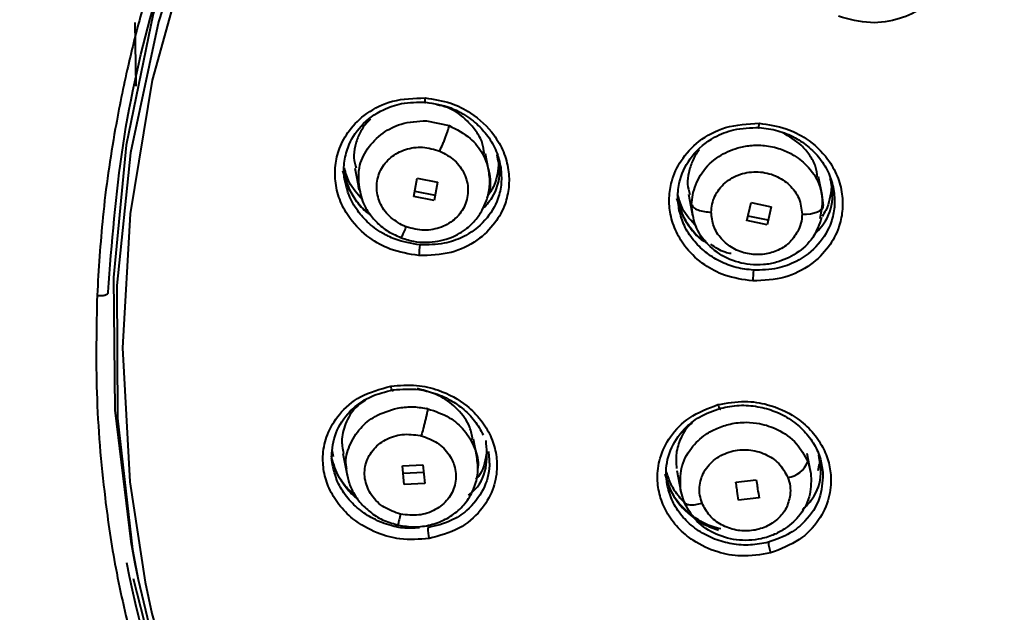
# Model space of a CAD drawing. Header units: millimetres. Extents: x 14183 to 14777, y -4239 to -3399.
# Drawn here: x 14396.31 to 14402.23, y -3744.43 to -3740.8 of the extents above; entities that cross this region are included whole.
import ezdxf

# ---------------------------------------------------------------- set-up
doc = ezdxf.new("R2010")
doc.units = ezdxf.units.MM
doc.header["$LTSCALE"] = 0.1
doc.layers.get('0').update_dxf_attribs({"lineweight": 15})
doc.layers.add('DIM', color=3, linetype='Continuous', lineweight=9)
doc.styles.add('ARIAL', font='arial.ttf')
doc.dimstyles.new('사본 ISO-25', dxfattribs={"dimtxt": 4, "dimasz": 3.5, "dimexe": 0.5, "dimexo": 0.625, "dimgap": 1.5, "dimtad": 1, "dimtih": 1, "dimtoh": 1, "dimdec": 1, "dimlfac": 4, "dimdsep": 46, "dimtxsty": 'ARIAL', "dimcen": 0, "dimclrd": 3, "dimclre": 3, "dimclrt": 3, "dimadec": 1, "dimazin": 0, "dimtfac": 1, "dimtdec": 1, "dimtmove": 0, "dimatfit": 3, "dimfxl": 1.25, "dimtfill": 1, "dimarcsym": 0})

# ---------------------------------------------------------------- blocks, each defined once
blk = doc.blocks.new('*D59')
at = {"layer": 'Defpoints', "color": 0, "transparency": 16777216}
for p in [(14392.1947, -3643.2869), (14495.7345, -4145.3429), (14510.029, -4145.3429)]:
    blk.add_point(p, dxfattribs=at)
at = {"layer": 'DIM', "color": 3, "lineweight": -2, "transparency": 16777216}
for p, q in [((14392.8197, -3643.2869), (14510.529, -3643.2869)), ((14510.029, -3646.7869), (14510.029, -3891.3741)), ((14510.029, -4141.8429), (14510.029, -3899.6183)), ((14496.3595, -4145.3429), (14510.529, -4145.3429))]:
    blk.add_line(p, q, dxfattribs=at)
at = {"layer": 'DIM', "color": 3, "transparency": 16777216}
for points in [[(14509.4457, -3646.7869), (14510.6124, -3646.7869), (14510.029, -3643.2869)], [(14509.4457, -4141.8429), (14510.6124, -4141.8429), (14510.029, -4145.3429)]]:
    blk.add_solid(points, dxfattribs=at)
at = {"layer": 'DIM', "color": 3, "transparency": 16777216, "insert": (14510.029, -3895.4962), "char_height": 4, "attachment_point": 5, "style": 'ARIAL', "bg_fill": 3, "box_fill_scale": 1.1, "bg_fill_color": 256, "bg_fill_true_color": 13158600, "bg_fill_transparency": 0}
blk.add_mtext('(2280)', dxfattribs=at)

msp = doc.modelspace()

# ---------------------------------------------------------------- linework, layer by layer
at = {"linetype": 'Continuous', "lineweight": 25}
for p, q in [((14397.0212, -3741.2115), (14397.0146, -3740.8222)), ((14398.7932, -3741.4224), (14398.9324, -3741.452)), ((14399.1748, -3741.7306), (14399.1539, -3741.6234)), ((14398.3559, -3741.7109), (14398.3823, -3741.8459)), ((14398.7162, -3741.8857), (14398.7372, -3741.7734)), ((14398.7372, -3741.7734), (14398.8612, -3741.7969)), ((14401.2092, -3741.8749), (14401.1876, -3741.7647)), ((14398.8611, -3741.7969), (14398.8401, -3741.9091)), ((14398.8403, -3741.9091), (14398.7162, -3741.8856)), ((14398.7224, -3741.853), (14398.8462, -3741.8764)), ((14400.3932, -3741.8706), (14400.4186, -3742.0008)), ((14400.4124, -3741.9339), (14400.4214, -3741.86)), ((14400.7502, -3742.0325), (14400.7763, -3741.9218)), ((14400.7762, -3741.9218), (14400.8989, -3741.9478)), ((14400.8989, -3741.9478), (14400.8728, -3742.0583)), ((14401.1963, -3742.0199), (14401.2078, -3741.9613)), ((14400.8795, -3742.0301), (14400.7569, -3742.0042)), ((14400.873, -3742.0576), (14400.7502, -3742.0316)), ((14398.8018, -3743.1809), (14398.7922, -3743.1788)), ((14399.1012, -3743.4727), (14399.0806, -3743.3674)), ((14398.2264, -3743.474), (14398.2179, -3743.4345)), ((14398.2822, -3743.4532), (14398.3084, -3743.5871)), ((14401.1379, -3743.5618), (14401.1168, -3743.454)), ((14401.121, -3743.5039), (14401.1329, -3743.5402)), ((14398.6467, -3743.5303), (14398.7721, -3743.5243)), ((14398.6582, -3743.6425), (14398.6467, -3743.5302)), ((14398.6513, -3743.5747), (14398.7763, -3743.5687)), ((14398.7718, -3743.5243), (14398.7832, -3743.6365)), ((14400.3221, -3743.5585), (14400.3472, -3743.6868)), ((14401.1329, -3743.5402), (14401.1402, -3743.5753)), ((14401.1901, -3743.5181), (14401.1818, -3743.5606)), ((14400.6824, -3743.6286), (14400.8069, -3743.6153)), ((14398.7835, -3743.6365), (14398.6581, -3743.6425)), ((14400.364, -3743.7444), (14400.3448, -3743.6731)), ((14400.8236, -3743.7251), (14400.6991, -3743.7384)), ((14397.0135, -3744.1262), (14397.0325, -3744.2234)), ((14397.0966, -3744.5787), (14397.0043, -3744.2187))]:
    msp.add_line(p, q, dxfattribs=at)
at = {"linetype": 'Continuous', "lineweight": 25, "flags": 128}
for points in [[(14406.38, -3734.2177), (14405.4888, -3734.2528), (14404.6023, -3734.367), (14403.729, -3734.5593), (14402.8773, -3734.8278), (14402.0556, -3735.1701), (14401.2715, -3735.5827), (14400.5328, -3736.0616), (14399.8465, -3736.6024), (14399.2192, -3737.1997), (14398.657, -3737.8478), (14398.1653, -3738.5405), (14397.7487, -3739.2712), (14397.4115, -3740.0326), (14397.1567, -3740.8177), (14396.9868, -3741.6186), (14396.9035, -3742.4279), (14396.9076, -3743.2376), (14396.999, -3744.04), (14397.0324, -3744.2231)], [(14404.5729, -3734.2715), (14404.5295, -3734.2792), (14403.6573, -3734.4763), (14402.8072, -3734.7494), (14401.9875, -3735.096), (14401.206, -3735.5128), (14400.4703, -3735.9957), (14399.7874, -3736.54), (14399.1639, -3737.1406), (14398.6059, -3737.7916), (14398.1186, -3738.4869), (14397.7069, -3739.2196), (14397.3745, -3739.9827), (14397.1249, -3740.7689), (14396.9603, -3741.5706), (14396.8823, -3742.3801), (14396.8917, -3743.1896), (14396.9884, -3743.9913), (14397.0135, -3744.1262)], [(14407.9974, -3734.4165), (14407.1098, -3734.3049), (14406.2109, -3734.2748), (14405.3098, -3734.3263), (14404.4153, -3734.4591), (14403.5364, -3734.6718), (14402.6817, -3734.9622), (14401.8598, -3735.3276), (14401.0789, -3735.7641), (14400.3467, -3736.2676), (14399.6705, -3736.833), (14399.057, -3737.4547), (14398.5122, -3738.1265), (14398.0417, -3738.8417), (14397.6501, -3739.5933), (14397.3413, -3740.3737), (14397.1183, -3741.1752), (14396.9835, -3741.9899), (14396.938, -3742.8096), (14396.9824, -3743.6262), (14397.0758, -3744.2388)], [(14398.7879, -3741.3089), (14398.787, -3741.3121), (14398.7863, -3741.3134), (14398.7857, -3741.3127), (14398.7853, -3741.31), (14398.785, -3741.3055), (14398.785, -3741.2993), (14398.7851, -3741.2916), (14398.7854, -3741.2828)], [(14400.8242, -3741.4639), (14400.8238, -3741.4672), (14400.8235, -3741.4685), (14400.8234, -3741.4678), (14400.8233, -3741.4652), (14400.8233, -3741.4606), (14400.8235, -3741.4544), (14400.8237, -3741.4468), (14400.8241, -3741.438)], [(14401.0869, -3741.9934), (14401.113, -3741.9928), (14401.1382, -3741.99), (14401.1613, -3741.9851), (14401.1812, -3741.9784), (14401.1972, -3741.9701), (14401.2084, -3741.9607), (14401.2145, -3741.9505), (14401.215, -3741.94)], [(14398.5911, -3743.0655), (14398.59, -3743.0692), (14398.5885, -3743.0709), (14398.5867, -3743.0707), (14398.5847, -3743.0685), (14398.5824, -3743.0645), (14398.5801, -3743.0587), (14398.5777, -3743.0515), (14398.5754, -3743.043)], [(14400.5723, -3743.1558), (14400.5754, -3743.164), (14400.5784, -3743.1711), (14400.5813, -3743.1766), (14400.584, -3743.1805), (14400.5862, -3743.1825), (14400.588, -3743.1826), (14400.5892, -3743.1807), (14400.5899, -3743.177)], [(14397.0324, -3744.2231), (14397.1769, -3744.8273)], [(14397.0758, -3744.2388), (14397.1162, -3744.4316), (14397.3381, -3745.2177), (14397.6458, -3745.9768), (14398.0364, -3746.7013), (14398.506, -3747.3841), (14399.0498, -3748.0182), (14399.6626, -3748.5975), (14400.3381, -3749.1162), (14401.0696, -3749.5691), (14401.85, -3749.9517), (14402.6714, -3750.2602), (14403.5257, -3750.4915), (14404.4044, -3750.6434), (14405.2988, -3750.7143), (14406.1999, -3750.7036)]]:
    msp.add_lwpolyline(points, dxfattribs=at)
at = {"linetype": 'Continuous', "lineweight": 25}
for centre, radius, start, end in [((14399.2726, -3742.263), 0.5258, 170.91776, 178.11148), ((14402.2784, -3742.4588), 1.4939, 175.23637, 177.76668), ((14400.9813, -3743.4528), 0.1487, 277.09052, 339.90799), ((14399.0016, -3743.9204), 0.1993, 176.20019, 195.39893), ((14401.0835, -3743.9885), 0.2025, 182.07116, 200.94487), ((14404.4211, -3742.3709), 8.8695, 191.52649, 236.45921), ((14404.5652, -3742.5881), 7.7566, 191.3905, 231.15198)]:
    msp.add_arc(centre, radius, start, end, dxfattribs=at)
for points, knots in [([(14405.5357, -3751.6636), (14405.0846, -3751.6479), (14404.1744, -3751.6163), (14402.7278, -3751.3395), (14401.2187, -3750.8373), (14399.738, -3750.0538), (14398.4205, -3749.0434), (14397.3271, -3747.849), (14396.4691, -3746.4845), (14395.9103, -3745.0733), (14395.6182, -3743.6476), (14395.5657, -3742.315), (14395.714, -3741.0196), (14396.0625, -3739.6926), (14396.6762, -3738.3001), (14397.5942, -3736.9219), (14398.7586, -3735.6839), (14400.115, -3734.6425), (14401.6499, -3733.8081), (14403.224, -3733.2487), (14404.8046, -3732.9158), (14405.8189, -3732.8762), (14406.3316, -3732.8562)], [0, 0, 0, 0, 0.041768, 0.084276, 0.137195, 0.191649, 0.244568, 0.299021, 0.351941, 0.406395, 0.452689, 0.499999, 0.541767, 0.584275, 0.637195, 0.691649, 0.744569, 0.799023, 0.851943, 0.906397, 0.952691, 1, 1, 1, 1]), ([(14406.0419, -3734.1251), (14405.9656, -3734.1266), (14405.6579, -3734.1327), (14405.1474, -3734.1817), (14404.5837, -3734.2654), (14404.0145, -3734.3804), (14403.4323, -3734.5313), (14402.76, -3734.7562), (14402.0908, -3735.033), (14401.4873, -3735.3371), (14401.0433, -3735.5986), (14400.735, -3735.7968), (14400.4705, -3735.9778), (14400.1896, -3736.1859), (14399.9364, -3736.3886), (14399.6994, -3736.5907), (14399.3906, -3736.872), (14399.0372, -3737.2306), (14398.6778, -3737.6447), (14398.4029, -3737.9992), (14398.1211, -3738.4003), (14397.8625, -3738.8166), (14397.6122, -3739.2853), (14397.3894, -3739.7685), (14397.2007, -3740.2632), (14397.0611, -3740.7211), (14396.964, -3741.1086), (14396.8804, -3741.522), (14396.8126, -3741.9893), (14396.7921, -3742.3286), (14396.7825, -3742.4878)], [0, 0, 0, 0, 0.016152, 0.06518, 0.108195, 0.136441, 0.187727, 0.235089, 0.286244, 0.341117, 0.378772, 0.39631, 0.419682, 0.447617, 0.471622, 0.489801, 0.515124, 0.562464, 0.599762, 0.635688, 0.661677, 0.708732, 0.745176, 0.781227, 0.829118, 0.865649, 0.890819, 0.920962, 0.962932, 1, 1, 1, 1]), ([(14401.7039, -3739.8794), (14401.7541, -3739.9041), (14401.8458, -3739.9492), (14401.9568, -3740.0675), (14402.0214, -3740.1985), (14402.0402, -3740.3343), (14402.0272, -3740.4473), (14401.9892, -3740.5492), (14401.9247, -3740.647), (14401.8247, -3740.7383), (14401.6791, -3740.8079), (14401.4964, -3740.8362), (14401.3739, -3740.8023), (14401.3098, -3740.7846)], [0, 0, 0, 0, 0.1019474, 0.1859598, 0.2995658, 0.376417, 0.4496812, 0.5193512, 0.5854207, 0.6729609, 0.7712574, 0.8802655, 1, 1, 1, 1]), ([(14398.7471, -3742.2456), (14398.6873, -3742.236), (14398.58, -3742.2186), (14398.4346, -3742.1365), (14398.3308, -3742.0348), (14398.2644, -3741.9169), (14398.2349, -3741.8058), (14398.233, -3741.695), (14398.2597, -3741.5844), (14398.3208, -3741.4723), (14398.429, -3741.3682), (14398.5893, -3741.2884), (14398.7176, -3741.2847), (14398.7854, -3741.2828)], [0, 0, 0, 0, 0.1086369, 0.19484, 0.2993489, 0.3748055, 0.4502098, 0.5208359, 0.5914169, 0.673582, 0.7690879, 0.877887, 1, 1, 1, 1]), ([(14398.2993, -3741.7987), (14398.2974, -3741.7921), (14398.2862, -3741.7537), (14398.2892, -3741.6798), (14398.314, -3741.5662), (14398.3892, -3741.4449), (14398.5102, -3741.3571), (14398.6488, -3741.3091), (14398.7383, -3741.3089), (14398.7879, -3741.3089)], [0, 0, 0, 0, 0.025971, 0.150887, 0.278548, 0.474139, 0.684742, 0.825272, 1, 1, 1, 1]), ([(14398.7854, -3741.2828), (14398.8383, -3741.2908), (14398.9362, -3741.3055), (14399.0848, -3741.3809), (14399.1973, -3741.4857), (14399.2671, -3741.6103), (14399.2972, -3741.72), (14399.2996, -3741.828), (14399.2747, -3741.9396), (14399.2139, -3742.0544), (14399.1028, -3742.1613), (14398.9415, -3742.2405), (14398.814, -3742.2439), (14398.7471, -3742.2456)], [0, 0, 0, 0, 0.096, 0.177925, 0.298931, 0.374702, 0.447771, 0.51813, 0.585771, 0.67247, 0.770432, 0.879605, 1, 1, 1, 1]), ([(14398.7879, -3741.3089), (14398.8402, -3741.3172), (14398.9081, -3741.328), (14398.978, -3741.3598), (14399.0334, -3741.389), (14399.0999, -3741.4364), (14399.1721, -3741.5168), (14399.2245, -3741.6072), (14399.2395, -3741.6742), (14399.2469, -3741.7073)], [0, 0, 0, 0, 0.235112, 0.305036, 0.342905, 0.516821, 0.670808, 0.83768, 1, 1, 1, 1]), ([(14399.1468, -3741.6248), (14399.144, -3741.6017), (14399.138, -3741.5534), (14399.0979, -3741.4858), (14399.0325, -3741.4081), (14398.9496, -3741.3446), (14398.8789, -3741.3295), (14398.8571, -3741.3248)], [0, 0, 0, 0, 0.163299, 0.341612, 0.528002, 0.855172, 1, 1, 1, 1]), ([(14398.4516, -3741.4128), (14398.4404, -3741.4237), (14398.4111, -3741.4521), (14398.3785, -3741.5086), (14398.3558, -3741.5773), (14398.345, -3741.647), (14398.3577, -3741.6917), (14398.3637, -3741.7128)], [0, 0, 0, 0, 0.140279, 0.365738, 0.587295, 0.805281, 1, 1, 1, 1]), ([(14398.3814, -3741.796), (14398.3803, -3741.767), (14398.3777, -3741.6961), (14398.4288, -3741.5882), (14398.519, -3741.4956), (14398.6453, -3741.4306), (14398.7404, -3741.4253), (14398.7932, -3741.4224)], [0, 0, 0, 0, 0.143946, 0.351833, 0.570109, 0.760778, 1, 1, 1, 1]), ([(14398.8748, -3741.6072), (14398.881, -3741.5931), (14398.8906, -3741.5714), (14398.9031, -3741.5403), (14398.9121, -3741.5168), (14398.9199, -3741.4951), (14398.928, -3741.4706), (14398.9307, -3741.4593), (14398.9324, -3741.452)], [0, 0, 0, 0, 0.239029, 0.368085, 0.5, 0.631915, 0.760971, 1, 1, 1, 1]), ([(14398.9324, -3741.452), (14398.9773, -3741.475), (14399.0597, -3741.5173), (14399.1446, -3741.6251), (14399.1828, -3741.7435), (14399.1873, -3741.8384), (14399.1668, -3741.8816), (14399.1643, -3741.887)], [0, 0, 0, 0, 0.264599, 0.485265, 0.730285, 0.966416, 1, 1, 1, 1]), ([(14400.7857, -3742.4006), (14400.7269, -3742.3923), (14400.6223, -3742.3776), (14400.4834, -3742.3031), (14400.3829, -3742.2113), (14400.3146, -3742.1031), (14400.2804, -3741.9976), (14400.2719, -3741.8924), (14400.2894, -3741.7799), (14400.3446, -3741.6575), (14400.4552, -3741.539), (14400.6211, -3741.4484), (14400.7543, -3741.4416), (14400.8241, -3741.438)], [0, 0, 0, 0, 0.106817, 0.190032, 0.285104, 0.359295, 0.433568, 0.500123, 0.566579, 0.65769, 0.760318, 0.874411, 1, 1, 1, 1]), ([(14400.3367, -3741.9695), (14400.3324, -3741.9387), (14400.3236, -3741.8761), (14400.3421, -3741.7598), (14400.4083, -3741.6282), (14400.5316, -3741.5263), (14400.6765, -3741.468), (14400.7719, -3741.4654), (14400.8242, -3741.4639)], [0, 0, 0, 0, 0.118218, 0.240449, 0.447212, 0.666392, 0.816993, 1, 1, 1, 1]), ([(14400.8241, -3741.438), (14400.8801, -3741.4457), (14400.9824, -3741.4596), (14401.1293, -3741.5356), (14401.2376, -3741.6377), (14401.3049, -3741.7581), (14401.3342, -3741.8674), (14401.3359, -3741.9738), (14401.3113, -3742.0846), (14401.2511, -3742.2001), (14401.1401, -3742.3094), (14400.9793, -3742.3917), (14400.8522, -3742.3975), (14400.7857, -3742.4006)], [0, 0, 0, 0, 0.1018703, 0.1857894, 0.2991644, 0.3761109, 0.4494303, 0.519115, 0.5851588, 0.6727341, 0.7710861, 0.8801698, 1, 1, 1, 1]), ([(14400.8242, -3741.4639), (14400.8625, -3741.4685), (14400.9389, -3741.4778), (14401.0434, -3741.5218), (14401.134, -3741.5838), (14401.2063, -3741.6622), (14401.2594, -3741.7536), (14401.2741, -3741.8201), (14401.2814, -3741.8528)], [0, 0, 0, 0, 0.172124, 0.344262, 0.505219, 0.670835, 0.837861, 1, 1, 1, 1]), ([(14401.1807, -3741.766), (14401.1782, -3741.7443), (14401.1729, -3741.6978), (14401.1342, -3741.6327), (14401.0727, -3741.5549), (14401.0068, -3741.5177), (14400.9655, -3741.4943)], [0, 0, 0, 0, 0.185687, 0.40008, 0.624407, 1, 1, 1, 1]), ([(14398.6417, -3742.0579), (14398.6117, -3742.0388), (14398.5521, -3742.0009), (14398.4988, -3741.9118), (14398.4832, -3741.8144), (14398.5088, -3741.7199), (14398.5717, -3741.642), (14398.663, -3741.5926), (14398.771, -3741.5763), (14398.8402, -3741.5969), (14398.8748, -3741.6072)], [0, 0, 0, 0, 0.126117, 0.250838, 0.374368, 0.497567, 0.621469, 0.746731, 0.873258, 1, 1, 1, 1]), ([(14398.8748, -3741.6072), (14398.9066, -3741.6244), (14398.9698, -3741.6584), (14399.0306, -3741.745), (14399.054, -3741.8428), (14399.0346, -3741.9406), (14398.9759, -3742.0228), (14398.8868, -3742.0771), (14398.778, -3742.0986), (14398.7064, -3742.0798), (14398.6702, -3742.0703)], [0, 0, 0, 0, 0.126022, 0.249648, 0.373235, 0.497219, 0.620781, 0.744457, 0.870653, 1, 1, 1, 1]), ([(14400.46, -3741.6009), (14400.4588, -3741.6021), (14400.4402, -3741.6216), (14400.4163, -3741.6681), (14400.3929, -3741.737), (14400.3823, -3741.8071), (14400.3949, -3741.8514), (14400.4008, -3741.8721)], [0, 0, 0, 0, 0.0168596, 0.2746071, 0.5289146, 0.7799839, 1, 1, 1, 1]), ([(14400.4214, -3741.86), (14400.4363, -3741.8184), (14400.4669, -3741.7331), (14400.5688, -3741.6385), (14400.6764, -3741.5893), (14400.773, -3741.571), (14400.8616, -3741.5711), (14400.9494, -3741.59), (14401.0381, -3741.6297), (14401.1272, -3741.6989), (14401.2012, -3741.8076), (14401.2105, -3741.897), (14401.215, -3741.94)], [0, 0, 0, 0, 0.121464, 0.248878, 0.358765, 0.425383, 0.499658, 0.583861, 0.65384, 0.750779, 0.880328, 1, 1, 1, 1]), ([(14399.1319, -3741.9649), (14399.1545, -3741.9412), (14399.2148, -3741.878), (14399.2492, -3741.7546), (14399.2318, -3741.6657), (14399.2249, -3741.6307)], [0, 0, 0, 0, 0.266424, 0.710889, 1, 1, 1, 1]), ([(14398.4433, -3741.9857), (14398.4426, -3741.9853), (14398.3954, -3741.9576), (14398.3298, -3741.8688), (14398.299, -3741.7754), (14398.2836, -3741.729)], [0, 0, 0, 0, 0.007396, 0.506063, 1, 1, 1, 1]), ([(14398.292, -3741.7279), (14398.2973, -3741.7616), (14398.3073, -3741.8261), (14398.364, -3741.91), (14398.4091, -3741.9695), (14398.4449, -3741.9913), (14398.4511, -3741.9951)], [0, 0, 0, 0, 0.325691, 0.622504, 0.934302, 1, 1, 1, 1]), ([(14398.4012, -3741.9027), (14398.3713, -3741.8689), (14398.3204, -3741.8112), (14398.3006, -3741.7403), (14398.2924, -3741.711)], [0, 0, 0, 0, 0.5867685, 1, 1, 1, 1]), ([(14398.6306, -3742.1339), (14398.658, -3742.143), (14398.7108, -3742.1606), (14398.814, -3742.1684), (14398.9265, -3742.1487), (14399.0288, -3742.0936), (14399.0961, -3742.0285), (14399.1405, -3741.96), (14399.1705, -3741.8844), (14399.1852, -3741.7976), (14399.1749, -3741.738), (14399.1696, -3741.7074)], [0, 0, 0, 0, 0.1000324, 0.1933617, 0.3565316, 0.4924433, 0.6032231, 0.6950282, 0.7906221, 0.8926187, 1, 1, 1, 1]), ([(14399.2469, -3741.7073), (14399.2495, -3741.7399), (14399.2546, -3741.8043), (14399.2283, -3741.9177), (14399.1565, -3742.0398), (14399.0345, -3742.1301), (14398.8944, -3742.1796), (14398.8037, -3742.1798), (14398.7534, -3742.18)], [0, 0, 0, 0, 0.127552, 0.25184, 0.454657, 0.672882, 0.81856, 1, 1, 1, 1]), ([(14399.2333, -3741.6938), (14399.2275, -3741.7394), (14399.219, -3741.8069), (14399.1804, -3741.8631), (14399.1678, -3741.8813)], [0, 0, 0, 0, 0.674501, 1, 1, 1, 1]), ([(14400.5318, -3741.9806), (14400.533, -3741.9639), (14400.5354, -3741.9303), (14400.5528, -3741.8823), (14400.5796, -3741.8384), (14400.6158, -3741.8003), (14400.6597, -3741.7697), (14400.7262, -3741.7404), (14400.8187, -3741.7279), (14400.9259, -3741.7527), (14401.0134, -3741.8108), (14401.0751, -3741.8946), (14401.0829, -3741.9601), (14401.0869, -3741.9934)], [0, 0, 0, 0, 0.063447, 0.126894, 0.190419, 0.25409, 0.317953, 0.382022, 0.509878, 0.633989, 0.754188, 0.875086, 1, 1, 1, 1]), ([(14401.1571, -3742.1221), (14401.1832, -3742.0942), (14401.2475, -3742.0255), (14401.2836, -3741.897), (14401.2659, -3741.8088), (14401.2591, -3741.7746)], [0, 0, 0, 0, 0.296127, 0.727109, 1, 1, 1, 1]), ([(14398.7534, -3742.18), (14398.7016, -3742.1718), (14398.6345, -3742.1611), (14398.5652, -3742.13), (14398.5094, -3742.1009), (14398.4419, -3742.0531), (14398.3688, -3741.9715), (14398.3189, -3741.8863), (14398.3052, -3741.8252), (14398.2993, -3741.7987)], [0, 0, 0, 0, 0.239526, 0.310606, 0.348932, 0.530892, 0.691472, 0.866124, 1, 1, 1, 1]), ([(14398.3841, -3741.8453), (14398.3827, -3741.8418), (14398.3762, -3741.8261), (14398.3791, -3741.8092), (14398.3814, -3741.796)], [0, 0, 0, 0, 0.220088, 1, 1, 1, 1]), ([(14398.3792, -3741.7971), (14398.3843, -3741.837), (14398.3927, -3741.9021), (14398.4382, -3741.9837), (14398.4905, -3742.0467), (14398.5598, -3742.1024), (14398.616, -3742.1263), (14398.6449, -3742.1386)], [0, 0, 0, 0, 0.2631127, 0.4297446, 0.6080446, 0.7981094, 1, 1, 1, 1]), ([(14401.208, -3741.9601), (14401.2101, -3741.9402), (14401.2147, -3741.8978), (14401.2044, -3741.8565), (14401.199, -3741.8346)], [0, 0, 0, 0, 0.471427, 1, 1, 1, 1]), ([(14401.2661, -3741.8261), (14401.2601, -3741.876), (14401.2525, -3741.9403), (14401.2166, -3741.9942), (14401.2085, -3742.0063)], [0, 0, 0, 0, 0.776393, 1, 1, 1, 1]), ([(14400.5002, -3742.1589), (14400.4925, -3742.1547), (14400.4383, -3742.125), (14400.3673, -3742.034), (14400.3373, -3741.9419), (14400.3223, -3741.896)], [0, 0, 0, 0, 0.076333, 0.540001, 1, 1, 1, 1]), ([(14400.4431, -3742.0707), (14400.4106, -3742.035), (14400.3566, -3741.9756), (14400.3352, -3741.9016), (14400.3267, -3741.8721)], [0, 0, 0, 0, 0.601824, 1, 1, 1, 1]), ([(14400.3306, -3741.8947), (14400.3359, -3741.9283), (14400.346, -3741.9924), (14400.4022, -3742.0755), (14400.4524, -3742.1379), (14400.4944, -3742.1617), (14400.5064, -3742.1685)], [0, 0, 0, 0, 0.308138, 0.587819, 0.882088, 1, 1, 1, 1]), ([(14401.2814, -3741.8528), (14401.2839, -3741.8851), (14401.2888, -3741.9487), (14401.2628, -3742.062), (14401.1919, -3742.1853), (14401.0702, -3742.2787), (14400.9304, -3742.3314), (14400.8396, -3742.3336), (14400.7897, -3742.3347)], [0, 0, 0, 0, 0.127144, 0.250552, 0.45472, 0.672376, 0.82013, 1, 1, 1, 1]), ([(14400.7897, -3742.3347), (14400.754, -3742.3306), (14400.6827, -3742.3222), (14400.5828, -3742.2828), (14400.4938, -3742.2261), (14400.4198, -3742.1521), (14400.3638, -3742.0653), (14400.3456, -3742.001), (14400.3367, -3741.9695)], [0, 0, 0, 0, 0.167069, 0.334155, 0.498084, 0.664834, 0.836014, 1, 1, 1, 1]), ([(14400.4124, -3741.9339), (14400.4153, -3741.9399), (14400.4211, -3741.9522), (14400.4499, -3741.9675), (14400.4885, -3741.9779), (14400.5178, -3741.9798), (14400.5318, -3741.9806)], [0, 0, 0, 0, 0.250126, 0.511566, 0.766636, 1, 1, 1, 1]), ([(14401.2061, -3742.0139), (14401.1911, -3742.0557), (14401.1607, -3742.1402), (14401.0584, -3742.2358), (14400.9489, -3742.2858), (14400.8511, -3742.3031), (14400.7479, -3742.3024), (14400.6248, -3742.2686), (14400.5056, -3742.1835), (14400.4262, -3742.0657), (14400.4169, -3741.9766), (14400.4124, -3741.9339)], [0, 0, 0, 0, 0.12197, 0.246716, 0.362471, 0.430636, 0.500052, 0.625236, 0.751588, 0.880943, 1, 1, 1, 1]), ([(14401.0596, -3742.1006), (14401.0431, -3742.1249), (14401.0108, -3742.1728), (14400.9334, -3742.22), (14400.8456, -3742.2428), (14400.7522, -3742.2383), (14400.663, -3742.2053), (14400.5902, -3742.1461), (14400.5408, -3742.068), (14400.5348, -3742.0097), (14400.5318, -3741.9806)], [0, 0, 0, 0, 0.125392, 0.247118, 0.36741, 0.489931, 0.617011, 0.745334, 0.872976, 1, 1, 1, 1]), ([(14401.0869, -3741.9934), (14401.0856, -3742.012), (14401.083, -3742.0492), (14401.0674, -3742.0835), (14401.0596, -3742.1006)], [0, 0, 0, 0, 0.499962, 1, 1, 1, 1]), ([(14398.6363, -3742.1345), (14398.6362, -3742.1354), (14398.6359, -3742.1402), (14398.6421, -3742.1313), (14398.6541, -3742.1081), (14398.6649, -3742.0826), (14398.6702, -3742.0703)], [0, 0, 0, 0, 0.076053, 0.39396, 0.709425, 1, 1, 1, 1]), ([(14398.6702, -3742.0703), (14398.6653, -3742.0684), (14398.6557, -3742.0646), (14398.6464, -3742.0601), (14398.6417, -3742.0579)], [0, 0, 0, 0, 0.500199, 1, 1, 1, 1]), ([(14400.6543, -3742.2338), (14400.6415, -3742.2316), (14400.5947, -3742.2233), (14400.5571, -3742.1958), (14400.5298, -3742.1759)], [0, 0, 0, 0, 0.272774, 1, 1, 1, 1]), ([(14396.7825, -3742.4878), (14396.7785, -3742.6863), (14396.7702, -3743.1005), (14396.8181, -3743.6565), (14396.8923, -3744.1699), (14396.963, -3744.4655), (14397, -3744.6205)], [0, 0, 0, 0, 0.276036, 0.575855, 0.777529, 1, 1, 1, 1]), ([(14396.7825, -3742.4878), (14396.7867, -3742.4885), (14396.7951, -3742.4898), (14396.8081, -3742.49), (14396.82, -3742.4889), (14396.8304, -3742.4867), (14396.8391, -3742.4835), (14396.8457, -3742.4793), (14396.8499, -3742.4742), (14396.8498, -3742.4705), (14396.8498, -3742.4687)], [0, 0, 0, 0, 0.130531, 0.259956, 0.384118, 0.499807, 0.615694, 0.740002, 0.869493, 1, 1, 1, 1]), ([(14398.5754, -3743.043), (14398.6282, -3743.0385), (14398.7259, -3743.0302), (14398.8892, -3743.0683), (14399.0261, -3743.1428), (14399.1279, -3743.2461), (14399.1876, -3743.3441), (14399.2202, -3743.4469), (14399.2278, -3743.5594), (14399.2019, -3743.6833), (14399.1258, -3743.8111), (14398.9939, -3743.9239), (14398.8729, -3743.9563), (14398.8094, -3743.9733)], [0, 0, 0, 0, 0.095996, 0.177913, 0.298894, 0.374666, 0.447729, 0.518075, 0.585697, 0.672417, 0.770398, 0.879589, 1, 1, 1, 1]), ([(14398.8094, -3743.9733), (14398.7495, -3743.9778), (14398.6421, -3743.9858), (14398.4801, -3743.9405), (14398.3516, -3743.8667), (14398.2555, -3743.7687), (14398.196, -3743.6693), (14398.1633, -3743.5642), (14398.1576, -3743.4523), (14398.1845, -3743.3309), (14398.2587, -3743.2064), (14398.3894, -3743.0933), (14398.5111, -3743.0604), (14398.5754, -3743.043)], [0, 0, 0, 0, 0.108634, 0.194831, 0.299323, 0.375934, 0.450142, 0.520765, 0.591343, 0.67352, 0.769042, 0.877862, 1, 1, 1, 1]), ([(14398.2239, -3743.5388), (14398.2232, -3743.5367), (14398.2128, -3743.5038), (14398.2146, -3743.4185), (14398.2478, -3743.287), (14398.3399, -3743.175), (14398.4584, -3743.0974), (14398.5438, -3743.0769), (14398.5911, -3743.0655)], [0, 0, 0, 0, 0.010053, 0.154962, 0.384056, 0.630731, 0.795336, 1, 1, 1, 1]), ([(14398.5911, -3743.0655), (14398.6433, -3743.0615), (14398.7111, -3743.0564), (14398.7867, -3743.0708), (14398.8477, -3743.0861), (14398.9245, -3743.1162), (14399.0159, -3743.1767), (14399.0907, -3743.2506), (14399.1236, -3743.3107), (14399.1396, -3743.3399)], [0, 0, 0, 0, 0.235984, 0.306162, 0.344164, 0.518711, 0.673257, 0.84074, 1, 1, 1, 1]), ([(14399.0753, -3743.3687), (14399.0709, -3743.3436), (14399.0589, -3743.2763), (14398.9895, -3743.1837), (14398.8794, -3743.096), (14398.7872, -3743.0713), (14398.7369, -3743.0577)], [0, 0, 0, 0, 0.165021, 0.442175, 0.695483, 1, 1, 1, 1]), ([(14398.4202, -3743.1289), (14398.4042, -3743.1395), (14398.3538, -3743.173), (14398.3015, -3743.2556), (14398.2701, -3743.358), (14398.2811, -3743.4246), (14398.2859, -3743.4538)], [0, 0, 0, 0, 0.14825, 0.466171, 0.765395, 1, 1, 1, 1]), ([(14400.5723, -3743.1558), (14400.6275, -3743.1459), (14400.7281, -3743.1278), (14400.8937, -3743.1536), (14401.0327, -3743.2154), (14401.1404, -3743.3067), (14401.2082, -3743.3991), (14401.2494, -3743.4971), (14401.2677, -3743.6074), (14401.2545, -3743.7331), (14401.1915, -3743.8684), (14401.072, -3743.9937), (14400.9554, -3744.0378), (14400.8944, -3744.0609)], [0, 0, 0, 0, 0.1018302, 0.1857559, 0.2992824, 0.3761212, 0.4493364, 0.5189207, 0.5848683, 0.6725741, 0.771018, 0.8801549, 1, 1, 1, 1]), ([(14398.3068, -3743.548), (14398.3051, -3743.5399), (14398.295, -3743.4927), (14398.3202, -3743.4024), (14398.3817, -3743.3), (14398.4832, -3743.2159), (14398.5685, -3743.1908), (14398.6159, -3743.1768)], [0, 0, 0, 0, 0.04881, 0.281164, 0.526391, 0.736653, 1, 1, 1, 1]), ([(14398.8018, -3743.1809), (14398.8002, -3743.1889), (14398.7977, -3743.2013), (14398.7916, -3743.228), (14398.786, -3743.2513), (14398.7798, -3743.2763), (14398.7716, -3743.3088), (14398.7656, -3743.3312), (14398.7617, -3743.3457)], [0, 0, 0, 0, 0.243271, 0.373729, 0.506244, 0.637838, 0.765651, 1, 1, 1, 1]), ([(14398.8018, -3743.1809), (14398.8472, -3743.1962), (14398.9319, -3743.2247), (14399.0316, -3743.3125), (14399.0906, -3743.4175), (14399.1146, -3743.5019), (14399.1062, -3743.543), (14399.1057, -3743.5454)], [0, 0, 0, 0, 0.26473, 0.494307, 0.742855, 0.98478, 1, 1, 1, 1]), ([(14400.8944, -3744.0609), (14400.8341, -3744.0713), (14400.7265, -3744.0898), (14400.562, -3744.0589), (14400.4301, -3743.9977), (14400.3262, -3743.9105), (14400.2576, -3743.8163), (14400.2151, -3743.7138), (14400.1988, -3743.6011), (14400.2151, -3743.4755), (14400.2791, -3743.3438), (14400.3976, -3743.2218), (14400.5123, -3743.1785), (14400.5723, -3743.1558)], [0, 0, 0, 0, 0.111002, 0.197876, 0.298597, 0.374782, 0.451073, 0.521909, 0.592711, 0.678386, 0.774834, 0.882029, 1, 1, 1, 1]), ([(14400.2705, -3743.6776), (14400.2643, -3743.6464), (14400.2483, -3743.5654), (14400.2745, -3743.4311), (14400.3528, -3743.3108), (14400.4619, -3743.2219), (14400.5451, -3743.1927), (14400.5899, -3743.177)], [0, 0, 0, 0, 0.147166, 0.381995, 0.623332, 0.796866, 1, 1, 1, 1]), ([(14400.5899, -3743.177), (14400.6273, -3743.1697), (14400.702, -3743.1551), (14400.8157, -3743.1642), (14400.9231, -3743.1944), (14401.0199, -3743.2451), (14401.102, -3743.3143), (14401.1631, -3743.3966), (14401.2029, -3743.4861), (14401.2103, -3743.5481), (14401.214, -3743.5786)], [0, 0, 0, 0, 0.131448, 0.262907, 0.385932, 0.512493, 0.639857, 0.763499, 0.883512, 1, 1, 1, 1]), ([(14400.4175, -3743.2654), (14400.4099, -3743.2717), (14400.3781, -3743.2982), (14400.3425, -3743.3624), (14400.3132, -3743.4512), (14400.3176, -3743.5139), (14400.3197, -3743.5449)], [0, 0, 0, 0, 0.092531, 0.387775, 0.697646, 1, 1, 1, 1]), ([(14400.3448, -3743.6731), (14400.3433, -3743.6299), (14400.3403, -3743.5414), (14400.4007, -3743.4225), (14400.4835, -3743.3438), (14400.5675, -3743.2972), (14400.6509, -3743.2701), (14400.7405, -3743.2607), (14400.8387, -3743.2704), (14400.9484, -3743.3072), (14401.0585, -3743.3854), (14401.1007, -3743.4655), (14401.121, -3743.5039)], [0, 0, 0, 0, 0.121465, 0.248878, 0.358769, 0.425386, 0.499658, 0.583856, 0.653834, 0.750779, 0.880329, 1, 1, 1, 1]), ([(14398.6354, -3743.8244), (14398.6004, -3743.8126), (14398.5309, -3743.7892), (14398.4539, -3743.7128), (14398.4131, -3743.6198), (14398.415, -3743.5207), (14398.4594, -3743.4311), (14398.5398, -3743.3651), (14398.6447, -3743.3301), (14398.7183, -3743.3394), (14398.7551, -3743.3441)], [0, 0, 0, 0, 0.126075, 0.250713, 0.374166, 0.497369, 0.621398, 0.746857, 0.873516, 1, 1, 1, 1]), ([(14398.7617, -3743.3457), (14398.7957, -3743.3581), (14398.8631, -3743.3828), (14398.9371, -3743.4589), (14398.9761, -3743.551), (14398.9732, -3743.6488), (14398.9292, -3743.7368), (14398.8505, -3743.802), (14398.7465, -3743.8378), (14398.6726, -3743.8289), (14398.6354, -3743.8244)], [0, 0, 0, 0, 0.125218, 0.248566, 0.372043, 0.495668, 0.618933, 0.743085, 0.870615, 1, 1, 1, 1]), ([(14398.7551, -3743.3441), (14398.7562, -3743.3444), (14398.7584, -3743.3449), (14398.7606, -3743.3454), (14398.7617, -3743.3457)], [0, 0, 0, 0, 0.500272, 1, 1, 1, 1]), ([(14399.0495, -3743.7092), (14399.064, -3743.6976), (14399.1223, -3743.6505), (14399.1701, -3743.5294), (14399.1614, -3743.4245), (14399.1573, -3743.3746)], [0, 0, 0, 0, 0.14725, 0.59406, 1, 1, 1, 1]), ([(14399.1712, -3743.4417), (14399.1746, -3743.4703), (14399.1839, -3743.5496), (14399.1471, -3743.681), (14399.0571, -3743.7952), (14398.9371, -3743.8746), (14398.8507, -3743.8956), (14398.8027, -3743.9072)], [0, 0, 0, 0, 0.132926, 0.367977, 0.62088, 0.789715, 1, 1, 1, 1]), ([(14400.4761, -3743.7576), (14400.471, -3743.7417), (14400.4607, -3743.7098), (14400.4591, -3743.6599), (14400.4678, -3743.611), (14400.4875, -3743.5647), (14400.5172, -3743.5228), (14400.5684, -3743.4754), (14400.6503, -3743.4357), (14400.7597, -3743.426), (14400.8631, -3743.4533), (14400.9519, -3743.5122), (14400.9836, -3743.5707), (14400.9997, -3743.6004)], [0, 0, 0, 0, 0.063447, 0.126894, 0.190419, 0.25409, 0.317953, 0.382022, 0.509878, 0.633989, 0.754188, 0.875086, 1, 1, 1, 1]), ([(14398.2118, -3743.4682), (14398.2143, -3743.4832), (14398.2261, -3743.5529), (14398.285, -3743.6438), (14398.3465, -3743.7126), (14398.3741, -3743.7305), (14398.3743, -3743.7306)], [0, 0, 0, 0, 0.150503, 0.700046, 0.998024, 1, 1, 1, 1]), ([(14398.3613, -3743.7123), (14398.3442, -3743.6977), (14398.3048, -3743.6641), (14398.247, -3743.5865), (14398.2269, -3743.5214), (14398.2144, -3743.481)], [0, 0, 0, 0, 0.226598, 0.520199, 1, 1, 1, 1]), ([(14398.6113, -3743.8889), (14398.6434, -3743.8947), (14398.7078, -3743.9063), (14398.8064, -3743.8958), (14398.8992, -3743.8646), (14398.981, -3743.8124), (14399.0469, -3743.7418), (14399.0914, -3743.6562), (14399.1127, -3743.5603), (14399.1036, -3743.4951), (14399.099, -3743.4625)], [0, 0, 0, 0, 0.122525, 0.246445, 0.370252, 0.493773, 0.618102, 0.744056, 0.871655, 1, 1, 1, 1]), ([(14399.158, -3743.4572), (14399.1497, -3743.5067), (14399.1401, -3743.5648), (14399.0987, -3743.6065), (14399.0925, -3743.6127)], [0, 0, 0, 0, 0.850856, 1, 1, 1, 1]), ([(14401.0887, -3743.7967), (14401.1103, -3743.7757), (14401.1723, -3743.7152), (14401.2113, -3743.5925), (14401.1951, -3743.501), (14401.1885, -3743.464)], [0, 0, 0, 0, 0.239973, 0.692009, 1, 1, 1, 1]), ([(14398.7511, -3743.9077), (14398.7166, -3743.9101), (14398.6668, -3743.9137), (14398.6092, -3743.9023), (14398.5478, -3743.8873), (14398.4701, -3743.8569), (14398.3768, -3743.7956), (14398.3022, -3743.7191), (14398.2475, -3743.6311), (14398.2315, -3743.5685), (14398.2239, -3743.5388)], [0, 0, 0, 0, 0.143756, 0.207734, 0.242226, 0.406014, 0.550554, 0.708118, 0.861215, 1, 1, 1, 1]), ([(14398.3034, -3743.5487), (14398.3068, -3743.5727), (14398.3139, -3743.6224), (14398.3452, -3743.6942), (14398.3925, -3743.7618), (14398.4567, -3743.8203), (14398.5353, -3743.8673), (14398.5953, -3743.8835), (14398.6258, -3743.8918)], [0, 0, 0, 0, 0.146748, 0.304214, 0.468101, 0.638539, 0.815762, 1, 1, 1, 1]), ([(14400.3677, -3743.7503), (14400.3567, -3743.7397), (14400.3237, -3743.7079), (14400.2854, -3743.6461), (14400.2679, -3743.5935), (14400.2595, -3743.5684)], [0, 0, 0, 0, 0.20882, 0.623028, 1, 1, 1, 1]), ([(14400.5909, -3743.9149), (14400.5729, -3743.9106), (14400.5201, -3743.8978), (14400.4431, -3743.8558), (14400.3666, -3743.7956), (14400.2899, -3743.7057), (14400.266, -3743.6298), (14400.2504, -3743.5805)], [0, 0, 0, 0, 0.102044, 0.298123, 0.485992, 0.665636, 1, 1, 1, 1]), ([(14400.2528, -3743.5805), (14400.2541, -3743.5904), (14400.2592, -3743.6307), (14400.3005, -3743.7217), (14400.3804, -3743.8187), (14400.4849, -3743.8892), (14400.5468, -3743.9111), (14400.5764, -3743.9216)], [0, 0, 0, 0, 0.063906, 0.26159, 0.618791, 0.817248, 1, 1, 1, 1]), ([(14401.1402, -3743.5753), (14401.1417, -3743.6184), (14401.1447, -3743.7069), (14401.0843, -3743.8259), (14401.0015, -3743.9046), (14400.9174, -3743.9511), (14400.8176, -3743.9837), (14400.6854, -3743.9896), (14400.5432, -3743.946), (14400.4263, -3743.862), (14400.3847, -3743.7836), (14400.364, -3743.7444)], [0, 0, 0, 0, 0.121553, 0.249022, 0.359073, 0.425746, 0.500057, 0.629075, 0.755641, 0.878006, 1, 1, 1, 1]), ([(14400.6994, -3743.739), (14400.6966, -3743.7208), (14400.6938, -3743.7019), (14400.6902, -3743.6782), (14400.6874, -3743.6596), (14400.6846, -3743.6416), (14400.6827, -3743.6285)], [0, 0, 0, 0, 0.49521, 0.513157, 0.644399, 1, 1, 1, 1]), ([(14400.8069, -3743.6153), (14400.809, -3743.6291), (14400.8116, -3743.6463), (14400.8143, -3743.6646), (14400.8151, -3743.6694), (14400.8153, -3743.6708), (14400.8181, -3743.6895), (14400.821, -3743.7079), (14400.8238, -3743.7262)], [0, 0, 0, 0, 0.371012, 0.467007, 0.492627, 0.502051, 0.503328, 1, 1, 1, 1]), ([(14401.214, -3743.5786), (14401.2105, -3743.6295), (14401.2034, -3743.7347), (14401.1213, -3743.8586), (14401.0112, -3743.95), (14400.9273, -3743.9796), (14400.8812, -3743.9959)], [0, 0, 0, 0, 0.272427, 0.562838, 0.759989, 1, 1, 1, 1]), ([(14400.9997, -3743.6004), (14401.0054, -3743.618), (14401.0168, -3743.6533), (14401.015, -3743.6899), (14401.014, -3743.7081)], [0, 0, 0, 0, 0.499962, 1, 1, 1, 1]), ([(14400.8812, -3743.9959), (14400.8447, -3744.0031), (14400.7717, -3744.0174), (14400.6589, -3744.0092), (14400.5507, -3743.9797), (14400.4513, -3743.9283), (14400.3678, -3743.8572), (14400.3038, -3743.7722), (14400.2815, -3743.7088), (14400.2705, -3743.6776)], [0, 0, 0, 0, 0.143766, 0.287543, 0.428702, 0.572431, 0.719143, 0.861627, 1, 1, 1, 1]), ([(14400.364, -3743.7444), (14400.3666, -3743.75), (14400.372, -3743.7613), (14400.399, -3743.7687), (14400.4353, -3743.768), (14400.4629, -3743.7609), (14400.4761, -3743.7576)], [0, 0, 0, 0, 0.250126, 0.511566, 0.766636, 1, 1, 1, 1]), ([(14401.014, -3743.7081), (14401.0077, -3743.7357), (14400.9953, -3743.79), (14400.9405, -3743.8574), (14400.8669, -3743.9053), (14400.7779, -3743.9296), (14400.6823, -3743.9261), (14400.5923, -3743.8934), (14400.517, -3743.8359), (14400.4897, -3743.7837), (14400.4761, -3743.7576)], [0, 0, 0, 0, 0.125392, 0.247118, 0.36741, 0.489931, 0.617011, 0.745334, 0.872976, 1, 1, 1, 1]), ([(14398.6354, -3743.8244), (14398.6325, -3743.8366), (14398.6263, -3743.8621), (14398.6203, -3743.8852), (14398.6176, -3743.8945), (14398.6183, -3743.89), (14398.6183, -3743.8894)], [0, 0, 0, 0, 0.294773, 0.618823, 0.950705, 1, 1, 1, 1])]:
    msp.add_open_spline(points, degree=3, knots=knots, dxfattribs=at)
for points in [[(14396.8498, -3742.4687), (14396.8727, -3742.1697), (14396.9185, -3741.5717), (14397.1213, -3740.6851), (14397.4197, -3739.8192), (14397.8198, -3738.9843), (14398.3145, -3738.19), (14398.8986, -3737.4455), (14399.5651, -3736.7596), (14400.3064, -3736.1402), (14401.1137, -3735.5946), (14401.9777, -3735.1291), (14402.8883, -3734.7491), (14403.8349, -3734.4593), (14404.8065, -3734.2623), (14405.7913, -3734.1627), (14406.7797, -3734.1532), (14407.4287, -3734.2285), (14407.7531, -3734.2662)], [(14398.6159, -3743.1768), (14398.6453, -3743.1727), (14398.704, -3743.1646), (14398.7628, -3743.174), (14398.7922, -3743.1788)]]:
    msp.add_open_spline(points, degree=3, dxfattribs=at)

# ---------------------------------------------------------------- next in the draw order: dimensions: what is measured, and where the dimension line sits
at = {"layer": 'DIM'}
dim = msp.add_linear_dim(base=(14510.029, -4145.3429), p1=(14392.1947, -3643.2869), p2=(14495.7345, -4145.3429), angle=90, text='(2280)', dimstyle='사본 ISO-25', override={"dimtad": 0}, dxfattribs=at)
dim.commit()
dim.dimension.update_dxf_attribs({"geometry": '*D59', "text_midpoint": (14510.029, -3895.4962), "dimtype": 160})

doc.saveas('drawing.dxf')
